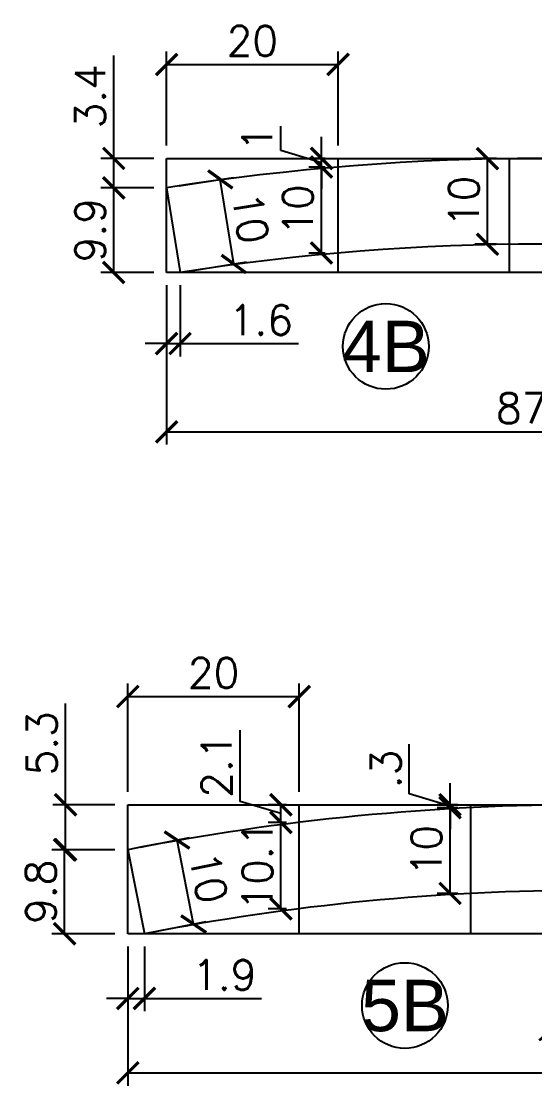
# Model space of a CAD drawing. Extents: x 2582 to 11841, y -26396 to 2611.
# Drawn here: x 5180.2 to 5300, y -3136.7 to -2888.2 of the extents above; entities that cross this region are included whole.
import ezdxf
from ezdxf.enums import TextEntityAlignment as Align

# ---------------------------------------------------------------- set-up
doc = ezdxf.new("R2010")
doc.units = 0
for name, color, linetype in [('COTA', 241, 'Continuous'), ('Painéis', 200, 'Continuous'), ('Romaneio', 10, 'Continuous')]:
    doc.layers.add(name, color=color, linetype=linetype)
doc.styles.add('ARIAL', font='arial.ttf')
doc.styles.add('Romans', font='romans.shx')
doc.dimstyles.new('Cota Seção (2x)', dxfattribs={"dimtxt": 7, "dimasz": 5, "dimexe": 3, "dimexo": 3, "dimgap": 2, "dimtad": 3, "dimdec": 1, "dimlfac": 0.5, "dimzin": 12, "dimdsep": 46, "dimtxsty": 'Romans', "dimblk": 'ARCHTICK', "dimcen": 0, "dimclrd": 4, "dimclre": 4, "dimclrt": 1, "dimadec": 1, "dimazin": 3, "dimtfac": 1, "dimtdec": 1, "dimtmove": 0, "dimatfit": 3, "dimldrblk": 'OBLIQUE', "dimfxl": 1, "dimtolj": 1, "dimtzin": 12, "dimarcsym": 0})

# ---------------------------------------------------------------- blocks, each defined once
blk = doc.blocks.new('_ArchTick')
at = {"color": 0, "linetype": 'ByBlock', "const_width": 0.15}
blk.add_lwpolyline([(-0.5, -0.5), (0.5, 0.5)], dxfattribs=at)
blk = doc.blocks.new('*D746')
at = {"layer": 'COTA', "color": 4, "linetype": 'ByBlock', "lineweight": -2, "transparency": 16777216}
for p, q in [((5217.1, -2926.62), (5229.63, -2924.63)), ((5229.8, -2944.85), (5226.66, -2925.1))]:
    blk.add_line(p, q, dxfattribs=at)
at = {"layer": 'COTA', "color": 4, "lineweight": -2, "transparency": 16777216}
blk.add_line((5220.24, -2946.37), (5232.76, -2944.38), dxfattribs=at)
at = {"layer": 'Defpoints', "color": 0, "linetype": 'ByBlock', "transparency": 16777216}
for p in [(5226.66, -2925.1), (5214.14, -2927.09), (5217.28, -2946.84)]:
    blk.add_point(p, dxfattribs=at)
at = {"layer": 'COTA', "color": 4, "linetype": 'ByBlock', "lineweight": -2, "transparency": 16777216, "xscale": 5, "yscale": 5, "zscale": 5}
for p, rotation in [((5226.66, -2925.1), 99.0178598771086), ((5229.8, -2944.85), 279.0178598771086)]:
    blk.add_blockref('_ArchTick', p, dxfattribs=dict(at, rotation=rotation))
at = {"layer": 'COTA', "color": 1, "linetype": 'ByBlock', "transparency": 16777216, "insert": (5233.66, -2934.11), "char_height": 7, "attachment_point": 5, "rotation": 279.0179, "style": 'Romans'}
blk.add_mtext('\\A1;10', dxfattribs=at)
blk = doc.blocks.new('_Oblique')
at = {"color": 0, "linetype": 'ByBlock', "lineweight": -2}
blk.add_line((-0.5, -0.5), (0.5, 0.5), dxfattribs=at)
blk = doc.blocks.new('*D713')
at = {"layer": 'COTA', "color": 4, "linetype": 'ByBlock', "lineweight": -2, "transparency": 16777216}
for p, q in [((5208.02, -3081.06), (5219.5, -3078.8)), ((5220.43, -3099), (5216.56, -3079.38))]:
    blk.add_line(p, q, dxfattribs=at)
at = {"layer": 'COTA', "color": 4, "lineweight": -2, "transparency": 16777216}
blk.add_line((5211.89, -3100.68), (5223.37, -3098.42), dxfattribs=at)
at = {"layer": 'Defpoints', "color": 0, "linetype": 'ByBlock', "transparency": 16777216}
for p in [(5216.56, -3079.38), (5205.08, -3081.64), (5208.95, -3101.26)]:
    blk.add_point(p, dxfattribs=at)
at = {"layer": 'COTA', "color": 4, "linetype": 'ByBlock', "lineweight": -2, "transparency": 16777216, "xscale": 5, "yscale": 5, "zscale": 5}
for p, rotation in [((5216.56, -3079.38), 101.145681999769), ((5220.43, -3099), 281.145681999769)]:
    blk.add_blockref('_ArchTick', p, dxfattribs=dict(at, rotation=rotation))
at = {"layer": 'COTA', "color": 1, "linetype": 'ByBlock', "transparency": 16777216, "insert": (5223.89, -3088.13), "char_height": 7, "attachment_point": 5, "rotation": 281.1457, "style": 'Romans'}
blk.add_mtext('\\A1;10', dxfattribs=at)
blk = doc.blocks.new('*D717')
at = {"layer": 'COTA', "color": 4, "linetype": 'ByBlock', "lineweight": -2, "transparency": 16777216}
for p, q in [((5202.08, -3081.64), (5187.32, -3081.64)), ((5190.32, -3101.26), (5190.32, -3081.64))]:
    blk.add_line(p, q, dxfattribs=at)
at = {"layer": 'COTA', "color": 4, "lineweight": -2, "transparency": 16777216}
blk.add_line((5202.08, -3101.26), (5187.32, -3101.26), dxfattribs=at)
at = {"layer": 'Defpoints', "color": 0, "linetype": 'ByBlock', "transparency": 16777216}
for p in [(5190.32, -3081.64), (5205.08, -3081.64), (5205.08, -3101.26)]:
    blk.add_point(p, dxfattribs=at)
at = {"layer": 'COTA', "color": 4, "linetype": 'ByBlock', "lineweight": -2, "transparency": 16777216, "xscale": 5, "yscale": 5, "zscale": 5}
for p, rotation in [((5190.32, -3081.64), 90), ((5190.32, -3101.26), 270)]:
    blk.add_blockref('_ArchTick', p, dxfattribs=dict(at, rotation=rotation))
at = {"layer": 'COTA', "color": 1, "linetype": 'ByBlock', "transparency": 16777216, "insert": (5184.82, -3091.45), "char_height": 7, "attachment_point": 5, "rotation": 90, "style": 'Romans'}
blk.add_mtext('\\A1;9.8', dxfattribs=at)
blk = doc.blocks.new('*D718')
at = {"layer": 'COTA', "color": 4, "linetype": 'ByBlock', "lineweight": -2, "transparency": 16777216}
for p, q in [((5190.55, -3071.13), (5190.55, -3047.46)), ((5202.08, -3071.13), (5187.55, -3071.13)), ((5190.55, -3081.64), (5190.55, -3071.13))]:
    blk.add_line(p, q, dxfattribs=at)
at = {"layer": 'COTA', "color": 4, "lineweight": -2, "transparency": 16777216}
blk.add_line((5202.08, -3081.64), (5187.55, -3081.64), dxfattribs=at)
at = {"layer": 'Defpoints', "color": 0, "linetype": 'ByBlock', "transparency": 16777216}
for p in [(5190.55, -3071.13), (5205.08, -3071.13), (5205.08, -3081.64)]:
    blk.add_point(p, dxfattribs=at)
at = {"layer": 'COTA', "color": 4, "linetype": 'ByBlock', "lineweight": -2, "transparency": 16777216, "xscale": 5, "yscale": 5, "zscale": 5}
for p, rotation in [((5190.55, -3071.13), 90), ((5190.55, -3081.64), 270)]:
    blk.add_blockref('_ArchTick', p, dxfattribs=dict(at, rotation=rotation))
at = {"layer": 'COTA', "color": 1, "linetype": 'ByBlock', "transparency": 16777216, "insert": (5185.05, -3056.8), "char_height": 7, "attachment_point": 5, "rotation": 90, "style": 'Romans'}
blk.add_mtext('\\A1;5.3', dxfattribs=at)
blk = doc.blocks.new('*D719')
at = {"layer": 'COTA', "color": 4, "linetype": 'ByBlock', "lineweight": -2, "transparency": 16777216}
for p, q in [((5211.14, -2927.09), (5198.79, -2927.09)), ((5201.79, -2946.84), (5201.79, -2927.09))]:
    blk.add_line(p, q, dxfattribs=at)
at = {"layer": 'COTA', "color": 4, "lineweight": -2, "transparency": 16777216}
blk.add_line((5211.14, -2946.84), (5198.79, -2946.84), dxfattribs=at)
at = {"layer": 'Defpoints', "color": 0, "linetype": 'ByBlock', "transparency": 16777216}
for p in [(5201.79, -2927.09), (5214.14, -2927.09), (5214.14, -2946.84)]:
    blk.add_point(p, dxfattribs=at)
at = {"layer": 'COTA', "color": 4, "linetype": 'ByBlock', "lineweight": -2, "transparency": 16777216, "xscale": 5, "yscale": 5, "zscale": 5}
for p, rotation in [((5201.79, -2927.09), 90), ((5201.79, -2946.84), 270)]:
    blk.add_blockref('_ArchTick', p, dxfattribs=dict(at, rotation=rotation))
at = {"layer": 'COTA', "color": 1, "linetype": 'ByBlock', "transparency": 16777216, "insert": (5196.29, -2936.96), "char_height": 7, "attachment_point": 5, "rotation": 90, "style": 'Romans'}
blk.add_mtext('\\A1;9.9', dxfattribs=at)
blk = doc.blocks.new('*D720')
at = {"layer": 'COTA', "color": 4, "linetype": 'ByBlock', "lineweight": -2, "transparency": 16777216}
for p, q in [((5201.79, -2920.2), (5201.79, -2896.2)), ((5211.14, -2920.2), (5198.79, -2920.2)), ((5201.79, -2927.09), (5201.79, -2920.2))]:
    blk.add_line(p, q, dxfattribs=at)
at = {"layer": 'COTA', "color": 4, "lineweight": -2, "transparency": 16777216}
blk.add_line((5211.14, -2927.09), (5198.79, -2927.09), dxfattribs=at)
at = {"layer": 'Defpoints', "color": 0, "linetype": 'ByBlock', "transparency": 16777216}
for p in [(5201.79, -2920.2), (5214.14, -2920.2), (5214.14, -2927.09)]:
    blk.add_point(p, dxfattribs=at)
at = {"layer": 'COTA', "color": 4, "linetype": 'ByBlock', "lineweight": -2, "transparency": 16777216, "xscale": 5, "yscale": 5, "zscale": 5}
for p, rotation in [((5201.79, -2920.2), 90), ((5201.79, -2927.09), 270)]:
    blk.add_blockref('_ArchTick', p, dxfattribs=dict(at, rotation=rotation))
at = {"layer": 'COTA', "color": 1, "linetype": 'ByBlock', "transparency": 16777216, "insert": (5196.29, -2905.7), "char_height": 7, "attachment_point": 5, "rotation": 90, "style": 'Romans'}
blk.add_mtext('\\A1;3.4', dxfattribs=at)
blk = doc.blocks.new('*D1232')
at = {"layer": 'COTA', "color": 4, "linetype": 'ByBlock', "lineweight": -2, "transparency": 16777216}
for p, q in [((5251.14, -2922.21), (5247.28, -2922.21)), ((5250.28, -2942.29), (5250.28, -2922.21))]:
    blk.add_line(p, q, dxfattribs=at)
at = {"layer": 'COTA', "color": 4, "lineweight": -2, "transparency": 16777216}
blk.add_line((5251.14, -2942.29), (5247.28, -2942.29), dxfattribs=at)
at = {"layer": 'Defpoints', "color": 0, "linetype": 'ByBlock', "transparency": 16777216}
for p in [(5250.28, -2922.21), (5254.14, -2922.21), (5254.14, -2942.29)]:
    blk.add_point(p, dxfattribs=at)
at = {"layer": 'COTA', "color": 4, "linetype": 'ByBlock', "lineweight": -2, "transparency": 16777216, "xscale": 5, "yscale": 5, "zscale": 5}
for p, rotation in [((5250.28, -2922.21), 90), ((5250.28, -2942.29), 270)]:
    blk.add_blockref('_ArchTick', p, dxfattribs=dict(at, rotation=rotation))
at = {"layer": 'COTA', "color": 1, "linetype": 'ByBlock', "transparency": 16777216, "insert": (5244.78, -2932.25), "char_height": 7, "attachment_point": 5, "rotation": 90, "style": 'Romans'}
blk.add_mtext('\\A1;10', dxfattribs=at)
blk = doc.blocks.new('*D1233')
at = {"layer": 'COTA', "color": 4, "linetype": 'ByBlock', "lineweight": -2, "transparency": 16777216}
for p, q in [((5240.78, -2918.36), (5240.78, -2912.69)), ((5250.28, -2920.2), (5250.28, -2915.2)), ((5250.28, -2921.21), (5240.78, -2918.36)), ((5251.14, -2920.2), (5247.28, -2920.2)), ((5250.28, -2922.21), (5250.28, -2920.2)), ((5250.28, -2922.21), (5250.28, -2920.2)), ((5250.28, -2922.21), (5250.28, -2927.21))]:
    blk.add_line(p, q, dxfattribs=at)
at = {"layer": 'COTA', "color": 4, "lineweight": -2, "transparency": 16777216}
blk.add_line((5251.14, -2922.21), (5247.28, -2922.21), dxfattribs=at)
at = {"layer": 'Defpoints', "color": 0, "linetype": 'ByBlock', "transparency": 16777216}
for p in [(5250.28, -2920.2), (5254.14, -2920.2), (5254.14, -2922.21)]:
    blk.add_point(p, dxfattribs=at)
at = {"layer": 'COTA', "color": 4, "linetype": 'ByBlock', "lineweight": -2, "transparency": 16777216, "xscale": 5, "yscale": 5, "zscale": 5}
for p, rotation in [((5250.28, -2920.2), 270), ((5250.28, -2922.21), 90)]:
    blk.add_blockref('_ArchTick', p, dxfattribs=dict(at, rotation=rotation))
at = {"layer": 'COTA', "color": 1, "linetype": 'ByBlock', "transparency": 16777216, "insert": (5235.28, -2915.52), "char_height": 7, "attachment_point": 5, "rotation": 90, "style": 'Romans'}
blk.add_mtext('\\A1;1', dxfattribs=at)
blk = doc.blocks.new('*D1234')
at = {"layer": 'COTA', "color": 4, "linetype": 'ByBlock', "lineweight": -2, "transparency": 16777216}
for p, q in [((5291.14, -2920.25), (5286.01, -2920.25)), ((5289.01, -2940.25), (5289.01, -2920.25))]:
    blk.add_line(p, q, dxfattribs=at)
at = {"layer": 'COTA', "color": 4, "lineweight": -2, "transparency": 16777216}
blk.add_line((5291.14, -2940.25), (5286.01, -2940.25), dxfattribs=at)
at = {"layer": 'Defpoints', "color": 0, "linetype": 'ByBlock', "transparency": 16777216}
for p in [(5289.01, -2920.25), (5294.14, -2920.25), (5294.14, -2940.25)]:
    blk.add_point(p, dxfattribs=at)
at = {"layer": 'COTA', "color": 4, "linetype": 'ByBlock', "lineweight": -2, "transparency": 16777216, "xscale": 5, "yscale": 5, "zscale": 5}
for p, rotation in [((5289.01, -2920.25), 90), ((5289.01, -2940.25), 270)]:
    blk.add_blockref('_ArchTick', p, dxfattribs=dict(at, rotation=rotation))
at = {"layer": 'COTA', "color": 1, "linetype": 'ByBlock', "transparency": 16777216, "insert": (5283.51, -2930.25), "char_height": 7, "attachment_point": 5, "rotation": 90, "style": 'Romans'}
blk.add_mtext('\\A1;10', dxfattribs=at)
blk = doc.blocks.new('*D1240')
at = {"layer": 'COTA', "color": 4, "lineweight": -2, "transparency": 16777216}
blk.add_line((5214.14, -2917.2), (5214.14, -2895.27), dxfattribs=at)
at = {"layer": 'COTA', "color": 4, "linetype": 'ByBlock', "lineweight": -2, "transparency": 16777216}
for p, q in [((5254.14, -2917.2), (5254.14, -2895.27)), ((5214.14, -2898.27), (5254.14, -2898.27))]:
    blk.add_line(p, q, dxfattribs=at)
at = {"layer": 'Defpoints', "color": 0, "linetype": 'ByBlock', "transparency": 16777216}
for p in [(5254.14, -2898.27), (5214.14, -2920.2), (5254.14, -2920.2)]:
    blk.add_point(p, dxfattribs=at)
at = {"layer": 'COTA', "color": 4, "linetype": 'ByBlock', "lineweight": -2, "transparency": 16777216, "xscale": 5, "yscale": 5, "zscale": 5, "rotation": 180}
blk.add_blockref('_ArchTick', (5214.14, -2898.27), dxfattribs=at)
at = {"layer": 'COTA', "color": 4, "linetype": 'ByBlock', "lineweight": -2, "transparency": 16777216, "xscale": 5, "yscale": 5, "zscale": 5}
blk.add_blockref('_ArchTick', (5254.14, -2898.27), dxfattribs=at)
at = {"layer": 'COTA', "color": 1, "linetype": 'ByBlock', "transparency": 16777216, "insert": (5234.14, -2892.77), "char_height": 7, "attachment_point": 5, "style": 'Romans'}
blk.add_mtext('\\A1;20', dxfattribs=at)
blk = doc.blocks.new('*D1244')
at = {"layer": 'COTA', "color": 4, "lineweight": -2, "transparency": 16777216}
blk.add_line((5214.14, -2949.84), (5214.14, -2987.04), dxfattribs=at)
at = {"layer": 'COTA', "color": 4, "linetype": 'ByBlock', "lineweight": -2, "transparency": 16777216}
for p, q in [((5388.81, -2949.84), (5388.81, -2987.04)), ((5214.14, -2984.04), (5388.81, -2984.04))]:
    blk.add_line(p, q, dxfattribs=at)
at = {"layer": 'Defpoints', "color": 0, "linetype": 'ByBlock', "transparency": 16777216}
for p in [(5214.14, -2946.84), (5388.81, -2946.84), (5388.81, -2984.04)]:
    blk.add_point(p, dxfattribs=at)
at = {"layer": 'COTA', "color": 4, "linetype": 'ByBlock', "lineweight": -2, "transparency": 16777216, "xscale": 5, "yscale": 5, "zscale": 5, "rotation": 180}
blk.add_blockref('_ArchTick', (5214.14, -2984.04), dxfattribs=at)
at = {"layer": 'COTA', "color": 4, "linetype": 'ByBlock', "lineweight": -2, "transparency": 16777216, "xscale": 5, "yscale": 5, "zscale": 5}
blk.add_blockref('_ArchTick', (5388.81, -2984.04), dxfattribs=at)
at = {"layer": 'COTA', "color": 1, "linetype": 'ByBlock', "transparency": 16777216, "insert": (5301.48, -2978.54), "char_height": 7, "attachment_point": 5, "style": 'Romans'}
blk.add_mtext('\\A1;87.3', dxfattribs=at)
blk = doc.blocks.new('*D1245')
at = {"layer": 'COTA', "color": 4, "lineweight": -2, "transparency": 16777216}
blk.add_line((5214.14, -2949.84), (5214.14, -2966.45), dxfattribs=at)
at = {"layer": 'COTA', "color": 4, "linetype": 'ByBlock', "lineweight": -2, "transparency": 16777216}
for p, q in [((5217.28, -2949.84), (5217.28, -2966.45)), ((5214.14, -2963.45), (5209.14, -2963.45)), ((5214.14, -2963.45), (5217.28, -2963.45)), ((5217.28, -2963.45), (5244.94, -2963.45))]:
    blk.add_line(p, q, dxfattribs=at)
at = {"layer": 'Defpoints', "color": 0, "linetype": 'ByBlock', "transparency": 16777216}
for p in [(5214.14, -2946.84), (5217.28, -2946.84), (5217.28, -2963.45)]:
    blk.add_point(p, dxfattribs=at)
at = {"layer": 'COTA', "color": 4, "linetype": 'ByBlock', "lineweight": -2, "transparency": 16777216, "xscale": 5, "yscale": 5, "zscale": 5}
blk.add_blockref('_ArchTick', (5214.14, -2963.45), dxfattribs=at)
at = {"layer": 'COTA', "color": 4, "linetype": 'ByBlock', "lineweight": -2, "transparency": 16777216, "xscale": 5, "yscale": 5, "zscale": 5, "rotation": 180}
blk.add_blockref('_ArchTick', (5217.28, -2963.45), dxfattribs=at)
at = {"layer": 'COTA', "color": 1, "linetype": 'ByBlock', "transparency": 16777216, "insert": (5236.11, -2957.95), "char_height": 7, "attachment_point": 5, "style": 'Romans'}
blk.add_mtext('\\A1;1.6', dxfattribs=at)
blk = doc.blocks.new('*D1275')
at = {"layer": 'COTA', "color": 4, "linetype": 'ByBlock', "lineweight": -2, "transparency": 16777216}
for p, q in [((5242.08, -3075.26), (5237.8, -3075.26)), ((5240.8, -3095.41), (5240.8, -3075.26))]:
    blk.add_line(p, q, dxfattribs=at)
at = {"layer": 'COTA', "color": 4, "lineweight": -2, "transparency": 16777216}
blk.add_line((5242.08, -3095.41), (5237.8, -3095.41), dxfattribs=at)
at = {"layer": 'Defpoints', "color": 0, "linetype": 'ByBlock', "transparency": 16777216}
for p in [(5240.8, -3075.26), (5245.08, -3075.26), (5245.08, -3095.41)]:
    blk.add_point(p, dxfattribs=at)
at = {"layer": 'COTA', "color": 4, "linetype": 'ByBlock', "lineweight": -2, "transparency": 16777216, "xscale": 5, "yscale": 5, "zscale": 5}
for p, rotation in [((5240.8, -3075.26), 90), ((5240.8, -3095.41), 270)]:
    blk.add_blockref('_ArchTick', p, dxfattribs=dict(at, rotation=rotation))
at = {"layer": 'COTA', "color": 1, "linetype": 'ByBlock', "transparency": 16777216, "insert": (5235.3, -3085.34), "char_height": 7, "attachment_point": 5, "rotation": 90, "style": 'Romans'}
blk.add_mtext('\\A1;10.1', dxfattribs=at)
blk = doc.blocks.new('*D1276')
at = {"layer": 'COTA', "color": 4, "linetype": 'ByBlock', "lineweight": -2, "transparency": 16777216}
for p, q in [((5231.3, -3070.34), (5231.3, -3053.68)), ((5240.8, -3073.19), (5231.3, -3070.34)), ((5242.08, -3071.13), (5237.8, -3071.13)), ((5240.8, -3075.26), (5240.8, -3071.13))]:
    blk.add_line(p, q, dxfattribs=at)
at = {"layer": 'COTA', "color": 4, "lineweight": -2, "transparency": 16777216}
blk.add_line((5242.08, -3075.26), (5237.8, -3075.26), dxfattribs=at)
at = {"layer": 'Defpoints', "color": 0, "linetype": 'ByBlock', "transparency": 16777216}
for p in [(5240.8, -3071.13), (5245.08, -3071.13), (5245.08, -3075.26)]:
    blk.add_point(p, dxfattribs=at)
at = {"layer": 'COTA', "color": 4, "linetype": 'ByBlock', "lineweight": -2, "transparency": 16777216, "xscale": 5, "yscale": 5, "zscale": 5}
for p, rotation in [((5240.8, -3071.13), 90), ((5240.8, -3075.26), 270)]:
    blk.add_blockref('_ArchTick', p, dxfattribs=dict(at, rotation=rotation))
at = {"layer": 'COTA', "color": 1, "linetype": 'ByBlock', "transparency": 16777216, "insert": (5225.8, -3062.01), "char_height": 7, "attachment_point": 5, "rotation": 90, "style": 'Romans'}
blk.add_mtext('\\A1;2.1', dxfattribs=at)
blk = doc.blocks.new('*D1277')
at = {"layer": 'COTA', "color": 4, "linetype": 'ByBlock', "lineweight": -2, "transparency": 16777216}
for p, q in [((5282.08, -3071.82), (5277.26, -3071.82)), ((5280.26, -3091.84), (5280.26, -3071.82))]:
    blk.add_line(p, q, dxfattribs=at)
at = {"layer": 'COTA', "color": 4, "lineweight": -2, "transparency": 16777216}
blk.add_line((5282.08, -3091.84), (5277.26, -3091.84), dxfattribs=at)
at = {"layer": 'Defpoints', "color": 0, "linetype": 'ByBlock', "transparency": 16777216}
for p in [(5280.26, -3071.82), (5285.08, -3071.82), (5285.08, -3091.84)]:
    blk.add_point(p, dxfattribs=at)
at = {"layer": 'COTA', "color": 4, "linetype": 'ByBlock', "lineweight": -2, "transparency": 16777216, "xscale": 5, "yscale": 5, "zscale": 5}
for p, rotation in [((5280.26, -3071.82), 90), ((5280.26, -3091.84), 270)]:
    blk.add_blockref('_ArchTick', p, dxfattribs=dict(at, rotation=rotation))
at = {"layer": 'COTA', "color": 1, "linetype": 'ByBlock', "transparency": 16777216, "insert": (5274.76, -3081.83), "char_height": 7, "attachment_point": 5, "rotation": 90, "style": 'Romans'}
blk.add_mtext('\\A1;10', dxfattribs=at)
blk = doc.blocks.new('*D1278')
at = {"layer": 'COTA', "color": 4, "linetype": 'ByBlock', "lineweight": -2, "transparency": 16777216}
for p, q in [((5270.76, -3068.62), (5270.76, -3056.96)), ((5280.26, -3071.13), (5280.26, -3066.13)), ((5280.26, -3071.47), (5270.76, -3068.62)), ((5282.08, -3071.13), (5277.26, -3071.13)), ((5280.26, -3071.82), (5280.26, -3071.13)), ((5280.26, -3071.82), (5280.26, -3071.13)), ((5280.26, -3071.82), (5280.26, -3076.82))]:
    blk.add_line(p, q, dxfattribs=at)
at = {"layer": 'COTA', "color": 4, "lineweight": -2, "transparency": 16777216}
blk.add_line((5282.08, -3071.82), (5277.26, -3071.82), dxfattribs=at)
at = {"layer": 'Defpoints', "color": 0, "linetype": 'ByBlock', "transparency": 16777216}
for p in [(5280.26, -3071.13), (5285.08, -3071.13), (5285.08, -3071.82)]:
    blk.add_point(p, dxfattribs=at)
at = {"layer": 'COTA', "color": 4, "linetype": 'ByBlock', "lineweight": -2, "transparency": 16777216, "xscale": 5, "yscale": 5, "zscale": 5}
for p, rotation in [((5280.26, -3071.13), 270), ((5280.26, -3071.82), 90)]:
    blk.add_blockref('_ArchTick', p, dxfattribs=dict(at, rotation=rotation))
at = {"layer": 'COTA', "color": 1, "linetype": 'ByBlock', "transparency": 16777216, "insert": (5265.26, -3062.79), "char_height": 7, "attachment_point": 5, "rotation": 90, "style": 'Romans'}
blk.add_mtext('\\A1;.3', dxfattribs=at)
blk = doc.blocks.new('*D1285')
at = {"layer": 'COTA', "color": 4, "lineweight": -2, "transparency": 16777216}
blk.add_line((5205.08, -3068.13), (5205.08, -3042.86), dxfattribs=at)
at = {"layer": 'COTA', "color": 4, "linetype": 'ByBlock', "lineweight": -2, "transparency": 16777216}
for p, q in [((5245.08, -3068.13), (5245.08, -3042.86)), ((5205.08, -3045.86), (5245.08, -3045.86))]:
    blk.add_line(p, q, dxfattribs=at)
at = {"layer": 'Defpoints', "color": 0, "linetype": 'ByBlock', "transparency": 16777216}
for p in [(5245.08, -3045.86), (5205.08, -3071.13), (5245.08, -3071.13)]:
    blk.add_point(p, dxfattribs=at)
at = {"layer": 'COTA', "color": 4, "linetype": 'ByBlock', "lineweight": -2, "transparency": 16777216, "xscale": 5, "yscale": 5, "zscale": 5, "rotation": 180}
blk.add_blockref('_ArchTick', (5205.08, -3045.86), dxfattribs=at)
at = {"layer": 'COTA', "color": 4, "linetype": 'ByBlock', "lineweight": -2, "transparency": 16777216, "xscale": 5, "yscale": 5, "zscale": 5}
blk.add_blockref('_ArchTick', (5245.08, -3045.86), dxfattribs=at)
at = {"layer": 'COTA', "color": 1, "linetype": 'ByBlock', "transparency": 16777216, "insert": (5225.08, -3040.36), "char_height": 7, "attachment_point": 5, "style": 'Romans'}
blk.add_mtext('\\A1;20', dxfattribs=at)
blk = doc.blocks.new('*D1289')
at = {"layer": 'COTA', "color": 4, "lineweight": -2, "transparency": 16777216}
blk.add_line((5205.08, -3104.26), (5205.08, -3136.75), dxfattribs=at)
at = {"layer": 'COTA', "color": 4, "linetype": 'ByBlock', "lineweight": -2, "transparency": 16777216}
for p, q in [((5420.5, -3104.26), (5420.5, -3136.75)), ((5205.08, -3133.75), (5420.5, -3133.75))]:
    blk.add_line(p, q, dxfattribs=at)
at = {"layer": 'Defpoints', "color": 0, "linetype": 'ByBlock', "transparency": 16777216}
for p in [(5205.08, -3101.26), (5420.5, -3101.26), (5420.5, -3133.75)]:
    blk.add_point(p, dxfattribs=at)
at = {"layer": 'COTA', "color": 4, "linetype": 'ByBlock', "lineweight": -2, "transparency": 16777216, "xscale": 5, "yscale": 5, "zscale": 5, "rotation": 180}
blk.add_blockref('_ArchTick', (5205.08, -3133.75), dxfattribs=at)
at = {"layer": 'COTA', "color": 4, "linetype": 'ByBlock', "lineweight": -2, "transparency": 16777216, "xscale": 5, "yscale": 5, "zscale": 5}
blk.add_blockref('_ArchTick', (5420.5, -3133.75), dxfattribs=at)
at = {"layer": 'COTA', "color": 1, "linetype": 'ByBlock', "transparency": 16777216, "insert": (5312.79, -3128.25), "char_height": 7, "attachment_point": 5, "style": 'Romans'}
blk.add_mtext('\\A1;107.7', dxfattribs=at)
blk = doc.blocks.new('*D1290')
at = {"layer": 'COTA', "color": 4, "lineweight": -2, "transparency": 16777216}
blk.add_line((5205.08, -3104.26), (5205.08, -3119.37), dxfattribs=at)
at = {"layer": 'COTA', "color": 4, "linetype": 'ByBlock', "lineweight": -2, "transparency": 16777216}
for p, q in [((5208.95, -3104.26), (5208.95, -3119.37)), ((5205.08, -3116.37), (5200.08, -3116.37)), ((5205.08, -3116.37), (5208.95, -3116.37)), ((5208.95, -3116.37), (5236.28, -3116.37))]:
    blk.add_line(p, q, dxfattribs=at)
at = {"layer": 'Defpoints', "color": 0, "linetype": 'ByBlock', "transparency": 16777216}
for p in [(5205.08, -3101.26), (5208.95, -3101.26), (5208.95, -3116.37)]:
    blk.add_point(p, dxfattribs=at)
at = {"layer": 'COTA', "color": 4, "linetype": 'ByBlock', "lineweight": -2, "transparency": 16777216, "xscale": 5, "yscale": 5, "zscale": 5}
blk.add_blockref('_ArchTick', (5205.08, -3116.37), dxfattribs=at)
at = {"layer": 'COTA', "color": 4, "linetype": 'ByBlock', "lineweight": -2, "transparency": 16777216, "xscale": 5, "yscale": 5, "zscale": 5, "rotation": 180}
blk.add_blockref('_ArchTick', (5208.95, -3116.37), dxfattribs=at)
at = {"layer": 'COTA', "color": 1, "linetype": 'ByBlock', "transparency": 16777216, "insert": (5227.61, -3110.87), "char_height": 7, "attachment_point": 5, "style": 'Romans'}
blk.add_mtext('\\A1;1.9', dxfattribs=at)

msp = doc.modelspace()

# ---------------------------------------------------------------- linework, layer by layer
at = {"layer": 'COTA', "linetype": 'ByBlock'}
for p, q in [((5214.14, -2920.2), (5388.81, -2920.2)), ((5214.14, -2946.84), (5214.14, -2920.2)), ((5254.14, -2946.84), (5254.14, -2920.2)), ((5294.14, -2946.84), (5294.14, -2920.2)), ((5388.81, -2946.84), (5214.14, -2946.84)), ((5205.08, -3071.13), (5420.5, -3071.13)), ((5205.08, -3101.26), (5205.08, -3071.13)), ((5245.08, -3101.26), (5245.08, -3071.13)), ((5285.08, -3101.26), (5285.08, -3071.13)), ((5420.5, -3101.26), (5205.08, -3101.26))]:
    msp.add_line(p, q, dxfattribs=at)
at = {"layer": 'Painéis'}
for p, q in [((5214.14, -2927.09), (5217.28, -2946.84)), ((5205.08, -3081.64), (5208.95, -3101.26))]:
    msp.add_line(p, q, dxfattribs=at)
for centre, radius, start, end in [((5301.48, -3477.4), 557.2, 80.9821, 99.0179), ((5301.48, -3477.4), 537.2, 80.9821, 99.0179), ((5312.79, -3628.33), 557.2, 78.8543, 101.1457), ((5312.79, -3628.33), 537.2, 78.8543, 101.1457)]:
    msp.add_arc(centre, radius, start, end, dxfattribs=at)
at = {"layer": 'Romaneio', "color": 1, "linetype": 'ByBlock'}
for centre in [(5265.28, -2964.1), (5269.73, -3118.02)]:
    msp.add_circle(centre, 10, dxfattribs=at)

# ---------------------------------------------------------------- texts
at = {"layer": 'Romaneio', "color": 255, "linetype": 'ByBlock', "style": 'ARIAL'}
for s, p in [('4B', (5265.28, -2964.1)), ('5B', (5269.73, -3118.02))]:
    msp.add_text(s, height=12, dxfattribs=at).set_placement(p, align=Align.MIDDLE_CENTER)

# ---------------------------------------------------------------- dimensions: what is measured, and where the dimension line sits
at = {"layer": 'COTA', "linetype": 'ByBlock'}
for base, p1, p2, picture, middle in [((5254.14, -2898.27), (5214.14, -2920.2), (5254.14, -2920.2), '*D1240', (5234.14, -2892.77)), ((5217.28, -2963.45), (5214.14, -2946.84), (5217.28, -2946.84), '*D1245', (5236.11, -2957.95)), ((5388.81, -2984.04), (5214.14, -2946.84), (5388.81, -2946.84), '*D1244', (5301.48, -2978.54)), ((5245.08, -3045.86), (5205.08, -3071.13), (5245.08, -3071.13), '*D1285', (5225.08, -3040.36)), ((5208.95, -3116.37), (5205.08, -3101.26), (5208.95, -3101.26), '*D1290', (5227.61, -3110.87)), ((5420.5, -3133.75), (5205.08, -3101.26), (5420.5, -3101.26), '*D1289', (5312.79, -3128.25))]:
    dim = msp.add_linear_dim(base=base, p1=p1, p2=p2, dimstyle='Cota Seção (2x)', dxfattribs=at)
    dim.commit()
    dim.dimension.update_dxf_attribs({"geometry": picture, "text_midpoint": middle})
for base, p1, p2, picture, middle in [((5201.79, -2920.2), (5214.14, -2927.09), (5214.14, -2920.2), '*D720', (5196.29, -2905.7)), ((5289.01, -2920.25), (5294.14, -2940.25), (5294.14, -2920.25), '*D1234', (5283.51, -2930.25)), ((5250.28, -2922.21), (5254.14, -2942.29), (5254.14, -2922.21), '*D1232', (5244.78, -2932.25)), ((5201.79, -2927.09), (5214.14, -2946.84), (5214.14, -2927.09), '*D719', (5196.29, -2936.96)), ((5190.55, -3071.13), (5205.08, -3081.64), (5205.08, -3071.13), '*D718', (5185.05, -3056.8)), ((5280.26, -3071.82), (5285.08, -3091.84), (5285.08, -3071.82), '*D1277', (5274.76, -3081.83)), ((5190.32, -3081.64), (5205.08, -3101.26), (5205.08, -3081.64), '*D717', (5184.82, -3091.45))]:
    dim = msp.add_linear_dim(base=base, p1=p1, p2=p2, angle=90, dimstyle='Cota Seção (2x)', dxfattribs=at)
    dim.commit()
    dim.dimension.update_dxf_attribs({"geometry": picture, "text_midpoint": middle})
for base, p1, p2, picture, middle in [((5250.28, -2920.2), (5254.14, -2922.21), (5254.14, -2920.2), '*D1233', (5235.28, -2916.36)), ((5240.8, -3071.13), (5245.08, -3075.26), (5245.08, -3071.13), '*D1276', (5225.8, -3068.34)), ((5280.26, -3071.13), (5285.08, -3071.82), (5285.08, -3071.13), '*D1278', (5265.26, -3066.62))]:
    dim = msp.add_linear_dim(base=base, p1=p1, p2=p2, angle=90, dimstyle='Cota Seção (2x)', override={"dimtmove": 1}, dxfattribs=at)
    dim.commit()
    dim.dimension.update_dxf_attribs({"geometry": picture, "text_midpoint": middle})
for p1, p2, distance, picture, middle in [((5217.28, -2946.84), (5214.14, -2927.09), -12.68, '*D746', (5233.66, -2934.11)), ((5208.95, -3101.26), (5205.08, -3081.64), -11.7, '*D713', (5223.89, -3088.13))]:
    dim = msp.add_aligned_dim(p1=p1, p2=p2, distance=distance, dimstyle='Cota Seção (2x)', dxfattribs=at)
    dim.commit()
    dim.dimension.update_dxf_attribs({"geometry": picture, "text_midpoint": middle})
dim = msp.add_linear_dim(base=(5240.8, -3075.26), p1=(5245.08, -3095.41), p2=(5245.08, -3075.26), angle=90, dimstyle='Cota Seção (2x)', dxfattribs=at)
dim.commit()
dim.dimension.update_dxf_attribs({"geometry": '*D1275', "text_midpoint": (5240.8, -3085.34), "dimtype": 160})

doc.saveas('drawing.dxf')
